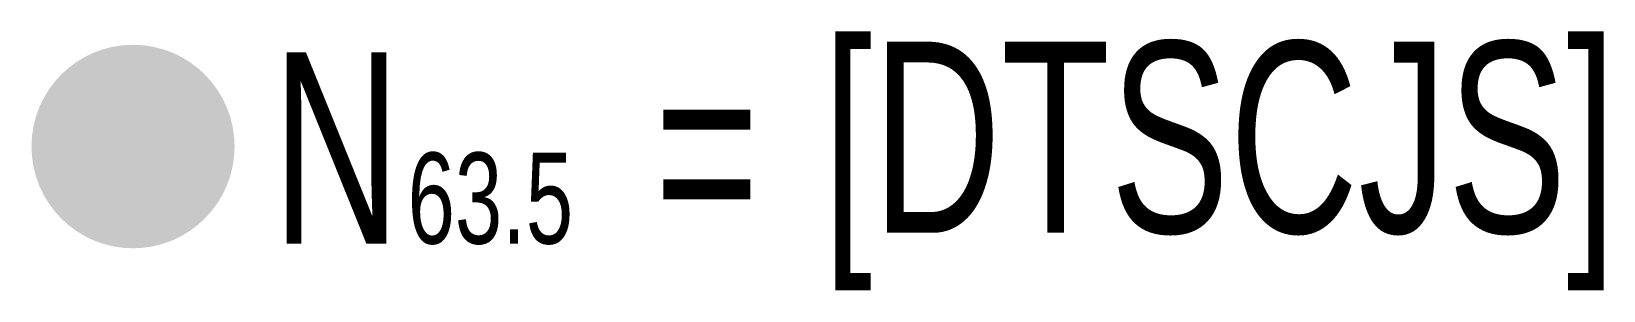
# Model space of a CAD drawing. Extents: x -0.1 to 17.2, y -0.6 to 2.3.
import ezdxf

# ---------------------------------------------------------------- set-up
doc = ezdxf.new("R2010")
doc.units = 0
doc.header["$MEASUREMENT"] = 0
doc.layers.get('0').update_dxf_attribs({"linetype": 'CONTINUOUS'})
doc.styles.add('LZ_FONTS_FS', font='hxm.ttf', dxfattribs={"width": 0.7})

msp = doc.modelspace()

# ---------------------------------------------------------------- hatches: boundary and pattern name
h = msp.add_hatch(color=1)
edge = h.paths.add_edge_path()
edge.add_arc((1, 1), 1.118, 0, 360)

# ---------------------------------------------------------------- texts
at = {"style": 'LZ_FONTS_FS', "width": 0.7}
for s, height, p in [('[DTSCJS]', 2.1, (8.591, 0.052)), ('N', 2.1, (2.53, -0.067)), ('=', 2.1, (6.743, -0.092)), ('63.5', 1, (4.023, -0.067))]:
    msp.add_text(s, height=height, dxfattribs=at).set_placement(p)

doc.saveas('drawing.dxf')
